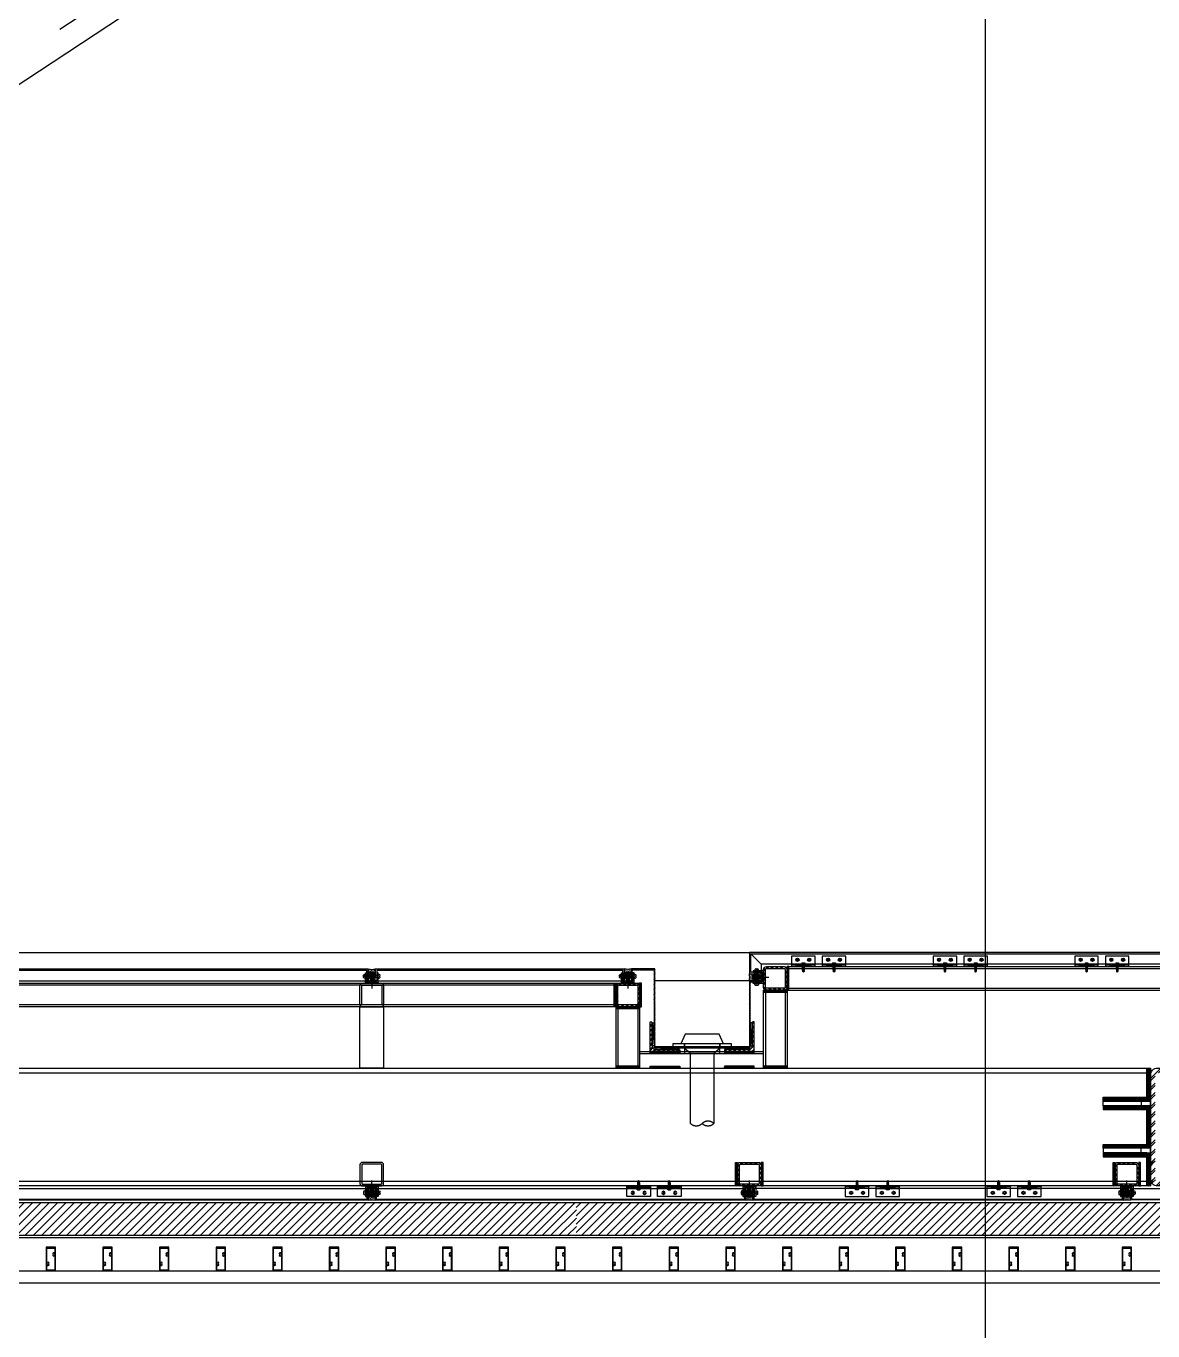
# Model space of a CAD drawing. Header units: millimetres. Extents: x 434053 to 1059003, y -2417481 to 936527.
# Drawn here: x 657329 to 659716, y -2250054 to -2247288 of the extents above; entities that cross this region are included whole.
import ezdxf

# ---------------------------------------------------------------- set-up
doc = ezdxf.new("R2010")
doc.units = ezdxf.units.MM
doc.header["$LTSCALE"] = 1000
doc.header["$MEASUREMENT"] = 0
for name, pattern in [('CENTER', [2, 1.25, -0.25, 0.25, -0.25]), ('HIDDEN', [9.525, 6.35, -3.175]), ('HIDDEN2', [4.7625, 3.175, -1.5875]), ('HIDDENX2', [19.05, 12.7, -6.35])]:
    doc.linetypes.add(name, pattern=pattern)
doc.layers.get('Defpoints').update_dxf_attribs({"color": 6})
for name, color, linetype in [('ALUM', 1, 'Continuous'), ('ALUM-V', 11, 'Continuous'), ('ELASTOMER', 6, 'Continuous'), ('ELASTOMER-V', 241, 'Continuous'), ('ELASTROMER-V', 241, 'Continuous'), ('EXTRUSION-V', 141, 'Continuous'), ('EXTRUSION1', 4, 'Continuous'), ('EXTRUSION2', 133, 'Continuous'), ('FASTENER', 191, 'Continuous'), ('GRID', 8, 'CENTER'), ('HZHZNEWPLOTLAYER#@$TT', 7, 'Continuous'), ('SILICONE', 8, 'Continuous'), ('STEEL', 3, 'Continuous'), ('STEEL-V', 71, 'Continuous'), ('STRUCTURE', 5, 'Continuous'), ('SUS', 204, 'Continuous'), ('SUS-V', 201, 'Continuous'), ('WELD', 6, 'Continuous'), ('铝板断面填充', 14, 'Continuous')]:
    doc.layers.add(name, color=color, linetype=linetype)
pattern_1 = [(225, (-25160.994, 69804.262), (-2e-15, -10.0013183), [20]), (225, (-25160.994, 69806.762), (-2e-15, -10.0013183), [20])]
pattern_2 = [(315, (35274.7332, -91715.2271), (0.883883476, 0.883883476), [])]
pattern_3 = [(315, (35274.7332, -91746.2309), (0.883883476, 0.883883476), [])]
pattern_4 = [(225, (-83733.7303, -28675.7167), (0.883883476, -0.883883476), [])]
pattern_5 = [(315, (37668.7129, -91816.2289), (0.883883476, 0.883883476), [])]
pattern_6 = [(315, (37668.7129, -91916.2289), (0.883883476, 0.883883476), [])]
pattern_7 = [(225, (-83476.2316, -29055.7147), (0.883883476, -0.883883476), [])]
pattern_8 = [(225, (-82676.2316, -29055.7147), (0.883883476, -0.883883476), [])]

# ---------------------------------------------------------------- blocks, each defined once
blk = doc.blocks.new('*U563')
at = {"linetype": 'ByBlock', "lineweight": -2}
for p, q in [((-4.4, 0.5), (-4.4, 0)), ((4.4, 0), (-4.4, 0)), ((-4.1, 0.8), (-3.1, 1)), ((4.1, 0.8), (-4.1, 0.8)), ((-3.1, 3.9), (-3.1, 1)), ((3.1, 1), (-3.1, 1)), ((2.3, 4.2), (-2.3, 4.2)), ((-2, 0.8), (-1.5, 1)), ((-1.5, 3.9), (-1.5, 1)), ((-1.5, 0), (-1.5, -1.6)), ((1.5, 3.9), (1.5, 1)), ((2.2, 0.8), (1.5, 1)), ((1.5, 0), (1.5, -1.1)), ((3.1, 3.9), (3.1, 1)), ((4.1, 0.8), (3.1, 1)), ((4.4, 0.5), (4.4, 0)), ((-2.1, -1.9), (2.1, -1.4)), ((-2.1, -1.9), (-1.5, -1.6)), ((-2.1, -1.9), (-1.5, -2.2)), ((-2.1, -3.3), (2.1, -2.8)), ((-2.1, -3.3), (-1.5, -3)), ((-2.1, -3.3), (-1.5, -3.6)), ((-2.1, -4.7), (2.1, -4.2)), ((-2.1, -4.7), (-1.5, -4.4)), ((-2.1, -4.7), (-1.5, -5)), ((-2.1, -6.1), (2.1, -5.6)), ((-2.1, -6.1), (-1.5, -5.8)), ((-2.1, -6.1), (-1.5, -6.4)), ((-2.1, -7.5), (2.1, -7)), ((-2.1, -7.5), (-1.5, -7.2)), ((-2.1, -7.5), (-1.5, -7.8)), ((-2.1, -8.9), (2.1, -8.4)), ((-2.1, -8.9), (-1.5, -8.6)), ((-2.1, -8.9), (-1.5, -9.2)), ((-2.1, -10.3), (-1.5, -10)), ((-2.1, -10.3), (-1.1, -10.2)), ((-2.1, -10.3), (-1.5, -10.6)), ((-1.5, -1.6), (1.5, -1.1)), ((-1.5, -2.2), (1.5, -1.7)), ((-1.5, -2.2), (-1.5, -3)), ((-1.5, -3), (1.5, -2.5)), ((-1.5, -3.6), (1.5, -3.1)), ((-1.5, -3.6), (-1.5, -4.4)), ((-1.5, -4.4), (1.5, -3.9)), ((-1.5, -5), (1.5, -4.5)), ((-1.5, -5), (-1.5, -5.8)), ((-1.5, -5.8), (1.5, -5.3)), ((-1.5, -6.4), (1.5, -5.9)), ((-1.5, -6.4), (-1.5, -7.2)), ((-1.5, -7.2), (1.5, -6.7)), ((-1.5, -7.8), (1.5, -7.3)), ((-1.5, -7.8), (-1.5, -8.6)), ((-1.5, -8.6), (1.5, -8.1)), ((-1.5, -9.2), (1.5, -8.7)), ((-1.5, -9.2), (-1.5, -10)), ((-1.5, -10), (-1, -9.9)), ((-1.5, -10.6), (-1.5, -14.4)), ((-1.5, -10.6), (-1.3, -10.6)), ((0, -15.8), (-1.5, -14.4)), ((0, -15.8), (1.5, -14.4)), ((0.6, -9.6), (1.5, -9.5)), ((0.7, -10), (2.1, -9.8)), ((0.7, -10.2), (1.5, -10.1)), ((0.7, -11), (1.5, -10.9)), ((0.7, -11.4), (2.1, -11.2)), ((0.7, -11.6), (1.5, -11.5)), ((1.5, -0.3), (1.5, -1.1)), ((2.1, -1.4), (1.5, -1.1)), ((2.1, -1.4), (1.5, -1.7)), ((1.5, -1.7), (1.5, -2.5)), ((2.1, -2.8), (1.5, -2.5)), ((2.1, -2.8), (1.5, -3.1)), ((1.5, -3.1), (1.5, -3.9)), ((2.1, -4.2), (1.5, -3.9)), ((2.1, -4.2), (1.5, -4.5)), ((1.5, -4.5), (1.5, -5.3)), ((2.1, -5.6), (1.5, -5.3)), ((2.1, -5.6), (1.5, -5.9)), ((1.5, -5.9), (1.5, -6.7)), ((2.1, -7), (1.5, -6.7)), ((2.1, -7), (1.5, -7.3)), ((1.5, -7.3), (1.5, -8.1)), ((2.1, -8.4), (1.5, -8.1)), ((2.1, -8.4), (1.5, -8.7)), ((1.5, -8.7), (1.5, -9.5)), ((2.1, -9.8), (1.5, -9.5)), ((2.1, -9.8), (1.5, -10.1)), ((1.5, -10.1), (1.5, -10.9)), ((2.1, -11.2), (1.5, -10.9)), ((2.1, -11.2), (1.5, -11.5)), ((1.5, -11.5), (1.5, -14.4))]:
    blk.add_line(p, q, dxfattribs=at)
blk.add_lwpolyline([(0, -15.8), (0.7, -11.6), (0.7, -9.9, 0.417657), (0.4, -9.6, 0.097062), (-1, -9.9), (-1.5, -11)], format="xyb", dxfattribs=at)
for centre, radius, start, end in [((-4.1, 0.5), 0.3, 90, 180), ((-2.3, 3.3), 0.951, 35.4009, 144.5991), ((0, 1), 3.2, 61.0594, 118.9406), ((2.3, 3.3), 0.951, 35.4009, 144.5991), ((4.1, 0.5), 0.3, 0, 90)]:
    blk.add_arc(centre, radius, start, end, dxfattribs=at)
blk = doc.blocks.new('*U562')
at = {"layer": 'EXTRUSION1', "linetype": 'HIDDEN'}
h = blk.add_hatch(dxfattribs=at)
h.set_pattern_fill('ANSI31', color=8, scale=10, angle=45, style=0)
h.set_pattern_definition([(90, (-29149.7971, 32516.8571), (-1.25, 2e-16), [])])
h.paths.add_polyline_path([(40, 18.1), (10, 18.1), (10, 21), (40, 21)])
h = blk.add_hatch(dxfattribs=at)
h.set_pattern_fill('ANSI31', color=8, scale=10, angle=45, style=0)
h.set_pattern_definition([(90, (-29149.7971, 32581.8571), (-1.25, 2e-16), [])])
h.paths.add_polyline_path([(105, 18.1), (75, 18.1), (75, 21), (105, 21)])
blk.add_line((0, 18.1), (50, 18.1))
at = {"linetype": 'HIDDEN'}
for p, q in [((65, 18.1), (115, 18.1)), ((65, 17), (115, 17))]:
    blk.add_line(p, q, dxfattribs=at)
for points in [[(0, 21), (0, 17)], [(50, 17), (50, 21), (0, 21)], [(65, 21), (65, 0), (115, 0), (115, 21), (65, 21)]]:
    blk.add_lwpolyline(points)
blk.add_lwpolyline([(0, 17), (0, 0), (50, 0), (50, 17)], dxfattribs=at)
at = {"layer": 'ELASTOMER-V', "linetype": 'HIDDEN'}
for p, q in [((0, 22), (0, 21)), ((50, 22), (0, 22)), ((50, 22), (50, 21)), ((65, 22), (65, 21)), ((115, 22), (65, 22)), ((115, 22), (115, 21))]:
    blk.add_line(p, q, dxfattribs=at)
at = {"layer": 'EXTRUSION1', "color": 8, "linetype": 'HIDDEN'}
for points in [[(40, 18.1), (10, 18.1), (10, 21), (40, 21)], [(105, 18.1), (75, 18.1), (75, 21), (105, 21)]]:
    blk.add_lwpolyline(points, close=True, dxfattribs=at)
at = {"layer": 'FASTENER'}
for centre, radius in [((12.5, 7.5), 3.41), ((12.5, 7.5), 1.88), ((37.5, 7.5), 3.41), ((37.5, 7.5), 1.88), ((77.5, 7.5), 3.41), ((77.5, 7.5), 1.88), ((102.5, 7.5), 3.41), ((102.5, 7.5), 1.88)]:
    blk.add_circle(centre, radius, dxfattribs=at)
at = {"layer": 'FASTENER', "xscale": -1, "rotation": 179.9999555529958}
for p in [(25, 18.1), (90, 18.1)]:
    blk.add_blockref('*U563', p, dxfattribs=at)
blk = doc.blocks.new('*U388')
at = {"color": 8, "linetype": 'HIDDENX2'}
for p, q in [((-62.4, 6.4), (-62.4, 0)), ((62.4, 6.4), (-62.4, 6.4)), ((-62.4, 0), (62.4, 0)), ((-35.7, 26.7), (-45.2, 6.4)), ((-37.7, -3.8), (-37.7, 6.4)), ((-37.7, 6.4), (-37.7, -14.4)), ((35.7, 26.7), (-35.7, 26.7)), ((45.2, 6.4), (35.7, 26.7)), ((37.7, -14.4), (37.7, 6.4)), ((37.7, 6.4), (37.7, -3.8)), ((62.4, 0), (62.4, 6.4)), ((-25, -14.4), (-37.7, -3.8)), ((-37.7, -14.4), (37.7, -14.4)), ((-25, -14.4), (25, -14.4)), ((25, -14.4), (-24.1, -14.4)), ((37.7, -3.8), (25, -14.4)), ((25, -14.4), (25, -162.5))]:
    blk.add_line(p, q, dxfattribs=at)
blk.add_lwpolyline([(0, -162.5, -0.393975), (25, -162.5, -0.393975), (0, -162.5, -0.393975), (-25, -162.5), (-25, -14.4)], format="xyb", dxfattribs=at)
blk = doc.blocks.new('20221118-LC01')
at = {"color": 0, "linetype": 'ByBlock'}
blk.add_lwpolyline([(0, 50), (0, 0), (20, 0), (20, 50)], close=True, dxfattribs=at)
blk.add_lwpolyline([(1.5, 48, -0.414214), (2, 48.5), (18, 48.5, -0.414214), (18.5, 48), (18.5, 38.7, -0.531846), (17.8, 38.2, 0.30357), (14, 37.5, 0.490314), (14.2, 36.4), (14.2, 36.3, 0.339327), (15.1, 36.4, -2.412658), (15.1, 33.6, 0.339327), (14.2, 33.7), (14.2, 33.6, 0.490314), (14, 32.5, 0.30357), (17.8, 31.8, -0.531846), (18.5, 31.3), (18.5, 2, -0.414214), (18, 1.5), (2, 1.5, -0.414214), (1.5, 2), (1.5, 11.3, -0.531846), (2.2, 11.8, 0.30357), (6, 12.5, 0.490314), (5.8, 13.6), (5.8, 13.7, 0.339327), (4.9, 13.6, -2.412658), (4.9, 16.4, 0.339327), (5.8, 16.3), (5.8, 16.4, 0.490314), (6, 17.5, 0.30357), (2.2, 18.2, -0.531846), (1.5, 18.7)], format="xyb", close=True, dxfattribs=at)
blk = doc.blocks.new('rivet6')
at = {"color": 0, "linetype": 'ByBlock'}
blk.add_line((0, 4), (0, -4), dxfattribs=at)
blk.add_lwpolyline([(-6, 2, 2.414214), (-8, 0, 2.414214), (-6, -2)], format="xyb", dxfattribs=at)
at = {"color": 0, "linetype": 'HIDDEN2'}
blk.add_lwpolyline([(0, 2), (-6, 2), (-6, -2), (0, -2)], dxfattribs=at)
at = {"color": 0, "linetype": 'ByBlock'}
for centre, radius, start, end in [((-8, 0), 2, 150, 210), ((-3, 0), 5, 306.8699, 53.1301)]:
    blk.add_arc(centre, radius, start, end, dxfattribs=at)
blk = doc.blocks.new('*U521')
at = {"linetype": 'ByBlock', "lineweight": -2}
for p, q in [((-5, 0.5), (-5, 0)), ((5, 0), (-5, 0)), ((-4.7, 0.9), (-3.5, 1.1)), ((4.7, 0.9), (-4.7, 0.9)), ((-3.5, 4.4), (-3.5, 1.1)), ((3.5, 1.1), (-3.5, 1.1)), ((2.7, 4.9), (-2.7, 4.9)), ((-2.3, 0.9), (-1.8, 1.1)), ((-1.8, 4.4), (-1.8, 1.1)), ((1.8, 4.4), (1.8, 1.1)), ((2.5, 0.9), (1.8, 1.1)), ((3.5, 4.4), (3.5, 1.1)), ((4.7, 0.9), (3.5, 1.1)), ((5, 0.5), (5, 0))]:
    blk.add_line(p, q, dxfattribs=at)
for centre, radius, start, end in [((-4.7, 0.5), 0.343, 90, 180), ((-2.7, 3.8), 1.09, 35.4009, 144.5991), ((0, 1.2), 3.66, 61.0594, 118.9406), ((2.7, 3.8), 1.09, 35.4009, 144.5991), ((4.7, 0.5), 0.343, 0, 90)]:
    blk.add_arc(centre, radius, start, end, dxfattribs=at)
at = {"layer": 'GRID', "ltscale": 0.5}
blk.add_line((0, 4.9), (0, -15.6), dxfattribs=at)
blk = doc.blocks.new('A$C5B83370A')
at = {"linetype": 'HIDDENX2'}
h = blk.add_hatch(dxfattribs=at)
h.set_pattern_fill('ANSI31', scale=100, style=0)
h.set_pattern_definition([(45, (-76141.112, 60033.225), (-8.8388348, 8.8388348), [])])
h.paths.add_polyline_path([(7633.4, -530), (7633.4, -600), (2117.4, -600), (2117.4, -530)])
h = blk.add_hatch(dxfattribs=at)
h.set_pattern_fill('ANSI31', scale=100, style=0)
h.set_pattern_definition([(45, (-71178.698, 60033.225), (-8.8388348, 8.8388348), [])])
h.paths.add_polyline_path([(7633.2, -530), (7633.2, -600), (9245, -600), (9245, -530)])
at = {"layer": 'ELASTOMER-V'}
h = blk.add_hatch(dxfattribs=at)
h.set_pattern_fill('HONEY', color=256, scale=10, angle=17.1833, style=0)
h.set_pattern_definition([(17.183306, (4749.7459, 2189.9228), (1.47149637, 1.58814308), [1.25, -2.5]), (137.183306, (4749.7459, 2189.9228), (-2.11112044, 0.4802817), [1.25, -2.5]), (77.183306, (4749.7459, 2189.9228), (-0.63962407, 2.06842478), [-2.5, 1.25])])
edge = h.paths.add_edge_path()
edge.add_ellipse((7200, -49), major_axis=(-5.3, -5.3), ratio=1, start_angle=0, end_angle=360)
h = blk.add_hatch(dxfattribs=at)
h.set_pattern_fill('HONEY', color=256, scale=10, angle=17.1833, style=0)
h.set_pattern_definition([(17.183306, (-1892.7541, 2189.9208), (1.47149637, 1.58814308), [1.25, -2.5]), (137.183306, (-1892.7541, 2189.9208), (-2.11112044, 0.4802817), [1.25, -2.5]), (77.183306, (-1892.7541, 2189.9208), (-0.63962407, 2.06842478), [-2.5, 1.25])])
edge = h.paths.add_edge_path()
edge.add_ellipse((7742.5, -49), major_axis=(5.3, -5.3), ratio=1, start_angle=0, end_angle=360, ccw=False)
h = blk.add_hatch(dxfattribs=at)
h.set_pattern_fill('HONEY', color=256, scale=10, angle=-72.8167, style=0)
h.set_pattern_definition([(287.183306, (2524.9208, 2397.7521), (1.58814308, -1.47149637), [1.25, -2.5]), (47.183306, (2524.9208, 2397.7521), (0.4802817, 2.11112044), [1.25, -2.5]), (347.183306, (2524.9208, 2397.7521), (2.06842478, 0.63962407), [-2.5, 1.25])])
edge = h.paths.add_edge_path()
edge.add_ellipse((8014, -52.5), major_axis=(5.3, -5.3), ratio=1, start_angle=0, end_angle=360)
h = blk.add_hatch(dxfattribs=at)
h.set_pattern_fill('HONEY', color=256, scale=10, angle=17.1833, style=0)
h.set_pattern_definition([(17.183306, (4749.7459, 1663.929), (1.47149637, 1.58814308), [1.25, -2.5]), (137.183306, (4749.7459, 1663.929), (-2.11112044, 0.4802817), [1.25, -2.5]), (77.183306, (4749.7459, 1663.929), (-0.63962407, 2.06842478), [-2.5, 1.25])])
edge = h.paths.add_edge_path()
edge.add_ellipse((7200, -511), major_axis=(-5.3, 5.3), ratio=1, start_angle=0, end_angle=360, ccw=False)
h = blk.add_hatch(dxfattribs=at)
h.set_pattern_fill('HONEY', color=256, scale=10, angle=17.1833, style=0)
h.set_pattern_definition([(17.183306, (5549.7459, 1663.929), (1.47149637, 1.58814308), [1.25, -2.5]), (137.183306, (5549.7459, 1663.929), (-2.11112044, 0.4802817), [1.25, -2.5]), (77.183306, (5549.7459, 1663.929), (-0.63962407, 2.06842478), [-2.5, 1.25])])
edge = h.paths.add_edge_path()
edge.add_ellipse((8000, -511), major_axis=(-5.3, 5.3), ratio=1, start_angle=0, end_angle=360, ccw=False)
h = blk.add_hatch(dxfattribs=at)
h.set_pattern_fill('HONEY', color=256, scale=10, angle=17.1833, style=0)
h.set_pattern_definition([(17.183306, (6349.7459, 1663.929), (1.47149637, 1.58814308), [1.25, -2.5]), (137.183306, (6349.7459, 1663.929), (-2.11112044, 0.4802817), [1.25, -2.5]), (77.183306, (6349.7459, 1663.929), (-0.63962407, 2.06842478), [-2.5, 1.25])])
edge = h.paths.add_edge_path()
edge.add_ellipse((8800, -511), major_axis=(-5.3, 5.3), ratio=1, start_angle=0, end_angle=360, ccw=False)
at = {"layer": 'SILICONE'}
h = blk.add_hatch(dxfattribs=at)
h.set_pattern_fill('AR-SAND', color=256, angle=-72.8167, style=0)
h.set_pattern_definition([(324.683306, (4749.746, 2191.9228), (1.8222089, 0.6294226), [0, -1.52, 0, -1.7, 0, -1.625]), (294.68331, (4749.746, 2191.9228), (3.2190227, -0.857036), [0, -0.82, 0, -1.37, 0, -0.525]), (254.683306, (4749.3825, 2193.098), (0.9254165, -2.9734687), [0, -0.5, 0, -1.8, 0, -2.35]), (244.68331, (4749.3825, 2193.098), (1.7265991, -2.6126552), [0, -0.25, 0, -1.18, 0, -1.35])])
edge = h.paths.add_edge_path()
edge.add_line((7192.5, -49), (7192.5, -35))
edge.add_arc((7200, 0), 35.8, 257.9147, 282.0853)
edge.add_line((7207.5, -35), (7207.5, -35.5))
edge.add_line((7207.5, -35.5), (7207.5, -48.8))
edge.add_arc((7200, -49), 7.5, 1.0837, 179.9808)
h = blk.add_hatch(dxfattribs=at)
h.set_pattern_fill('AR-SAND', color=256, angle=-72.8167, style=0)
h.set_pattern_definition([(324.683306, (-1892.754, 2191.9208), (1.82220888, 0.6294226), [0, -1.52, 0, -1.7, 0, -1.625]), (294.683306, (-1892.754, 2191.9208), (3.2190227, -0.857036), [0, -0.82, 0, -1.37, 0, -0.525]), (254.683306, (-1893.1175, 2193.0959), (0.92541646, -2.97346867), [0, -0.5, 0, -1.8, 0, -2.35]), (244.683306, (-1893.1175, 2193.096), (1.72659915, -2.61265515), [0, -0.25, 0, -1.18, 0, -1.35])])
edge = h.paths.add_edge_path()
edge.add_line((7750, -49), (7750, -35))
edge.add_arc((7742.5, 0), 35.8, 257.9147, 282.0853, ccw=False)
edge.add_line((7735, -35), (7735, -35.5))
edge.add_line((7735, -35.5), (7735, -48.8))
edge.add_arc((7742.5, -49), 7.5, 0.0192, 178.9163, ccw=False)
h = blk.add_hatch(dxfattribs=at)
h.set_pattern_fill('AR-SAND', color=256, angle=-162.8167, style=0)
h.set_pattern_definition([(234.683306, (2526.9208, 2397.7521), (0.6294226, -1.8222089), [0, -1.52, 0, -1.7, 0, -1.625]), (204.683306, (2526.9208, 2397.752), (-0.857036, -3.2190227), [0, -0.82, 0, -1.37, 0, -0.525]), (164.683306, (2528.0959, 2398.1155), (-2.97346867, -0.92541646), [0, -0.5, 0, -1.8, 0, -2.35]), (154.683306, (2528.096, 2398.1155), (-2.6126552, -1.7265991), [0, -0.25, 0, -1.18, 0, -1.35])])
edge = h.paths.add_edge_path()
edge.add_line((8014, -60), (8000, -60))
edge.add_arc((7965, -52.5), 35.8, 347.9147, 372.0853)
edge.add_line((8000, -45), (8000.5, -45))
edge.add_line((8000.5, -45), (8013.8, -45))
edge.add_arc((8014, -52.5), 7.5, 91.0837, 269.9808)
h = blk.add_hatch(dxfattribs=at)
h.set_pattern_fill('AR-SAND', color=256, angle=-72.8167, style=0)
h.set_pattern_definition([(324.683306, (4749.746, 1665.929), (1.8222089, 0.6294226), [0, -1.52, 0, -1.7, 0, -1.625]), (294.68331, (4749.746, 1665.929), (3.2190227, -0.857036), [0, -0.82, 0, -1.37, 0, -0.525]), (254.683306, (4749.3825, 1667.104), (0.9254165, -2.9734687), [0, -0.5, 0, -1.8, 0, -2.35]), (244.68331, (4749.3825, 1667.104), (1.7265991, -2.6126552), [0, -0.25, 0, -1.18, 0, -1.35])])
edge = h.paths.add_edge_path()
edge.add_line((7192.5, -511), (7192.5, -525))
edge.add_arc((7200, -560), 35.8, 77.9147, 102.0853, ccw=False)
edge.add_line((7207.5, -525), (7207.5, -524.5))
edge.add_line((7207.5, -524.5), (7207.5, -511.2))
edge.add_arc((7200, -511), 7.5, 180.0192, 358.9163, ccw=False)
h = blk.add_hatch(dxfattribs=at)
h.set_pattern_fill('AR-SAND', color=256, angle=-72.8167, style=0)
h.set_pattern_definition([(324.683306, (5549.746, 1665.929), (1.8222089, 0.6294226), [0, -1.52, 0, -1.7, 0, -1.625]), (294.68331, (5549.746, 1665.929), (3.2190227, -0.857036), [0, -0.82, 0, -1.37, 0, -0.525]), (254.683306, (5549.3825, 1667.104), (0.9254165, -2.9734687), [0, -0.5, 0, -1.8, 0, -2.35]), (244.68331, (5549.3825, 1667.104), (1.7265991, -2.6126552), [0, -0.25, 0, -1.18, 0, -1.35])])
edge = h.paths.add_edge_path()
edge.add_line((7992.5, -511), (7992.5, -525))
edge.add_arc((8000, -560), 35.8, 77.9147, 102.0853, ccw=False)
edge.add_line((8007.5, -525), (8007.5, -524.5))
edge.add_line((8007.5, -524.5), (8007.5, -511.2))
edge.add_arc((8000, -511), 7.5, 180.0192, 358.9163, ccw=False)
h = blk.add_hatch(dxfattribs=at)
h.set_pattern_fill('AR-SAND', color=256, angle=-72.8167, style=0)
h.set_pattern_definition([(324.683306, (6349.746, 1665.929), (1.8222089, 0.6294226), [0, -1.52, 0, -1.7, 0, -1.625]), (294.68331, (6349.746, 1665.929), (3.2190227, -0.857036), [0, -0.82, 0, -1.37, 0, -0.525]), (254.683306, (6349.3825, 1667.104), (0.9254165, -2.9734687), [0, -0.5, 0, -1.8, 0, -2.35]), (244.68331, (6349.3825, 1667.104), (1.7265991, -2.6126552), [0, -0.25, 0, -1.18, 0, -1.35])])
edge = h.paths.add_edge_path()
edge.add_line((8792.5, -511), (8792.5, -525))
edge.add_arc((8800, -560), 35.8, 77.9147, 102.0853, ccw=False)
edge.add_line((8807.5, -525), (8807.5, -524.5))
edge.add_line((8807.5, -524.5), (8807.5, -511.2))
edge.add_arc((8800, -511), 7.5, 180.0192, 358.9163, ccw=False)
at = {"layer": 'STEEL-V', "linetype": 'ByBlock'}
h = blk.add_hatch(dxfattribs=at)
h.set_pattern_fill('GEOL7', color=256, scale=20, angle=180, style=0, pattern_type=2)
h.set_pattern_definition([(315, (-54251.034, -21372.467), (10.0013183, -2e-15), [20]), (315, (-54253.534, -21372.467), (10.0013183, -2e-15), [20])])
edge = h.paths.add_edge_path(flags=16)
edge.add_line((8034, -74), (8034, -36))
edge.add_arc((8036, -36), 2, 90, 180, ccw=False)
edge.add_line((8036, -34), (8074, -34))
edge.add_arc((8074, -36), 2, 0, 90, ccw=False)
edge.add_line((8076, -36), (8076, -74))
edge.add_arc((8074, -74), 2, 270, 360, ccw=False)
edge.add_line((8074, -76), (8036, -76))
edge.add_arc((8036, -74), 2, 180, 270, ccw=False)
edge = h.paths.add_edge_path()
edge.add_line((8030, -74), (8030, -36))
edge.add_arc((8036, -36), 6, 90, 180, ccw=False)
edge.add_line((8036, -30), (8074, -30))
edge.add_arc((8074, -36), 6, 0, 90, ccw=False)
edge.add_line((8080, -36), (8080, -74))
edge.add_arc((8074, -74), 6, 270, 360, ccw=False)
edge.add_line((8074, -80), (8036, -80))
edge.add_arc((8036, -74), 6, 180, 270, ccw=False)
h = blk.add_hatch(dxfattribs=at)
h.set_pattern_fill('GEOL7', color=256, scale=20, angle=180, style=0, pattern_type=2)
h.set_pattern_definition([(315, (-54563.5334, -21407.467), (10.0013183, -2e-15), [20]), (315, (-54566.0334, -21407.467), (10.0013183, -2e-15), [20])])
edge = h.paths.add_edge_path(flags=16)
edge.add_line((7721.5, -109), (7721.5, -71))
edge.add_arc((7723.5, -71), 2, 90, 180, ccw=False)
edge.add_line((7723.5, -69), (7761.5, -69))
edge.add_arc((7761.5, -71), 2, 0, 90, ccw=False)
edge.add_line((7763.5, -71), (7763.5, -109))
edge.add_arc((7761.5, -109), 2, 270, 360, ccw=False)
edge.add_line((7761.5, -111), (7723.5, -111))
edge.add_arc((7723.5, -109), 2, 180, 270, ccw=False)
edge = h.paths.add_edge_path()
edge.add_line((7717.5, -109), (7717.5, -71))
edge.add_arc((7723.5, -71), 6, 90, 180, ccw=False)
edge.add_line((7723.5, -65), (7761.5, -65))
edge.add_arc((7761.5, -71), 6, 0, 90, ccw=False)
edge.add_line((7767.5, -71), (7767.5, -109))
edge.add_arc((7761.5, -109), 6, 270, 360, ccw=False)
edge.add_line((7761.5, -115), (7723.5, -115))
edge.add_arc((7723.5, -109), 6, 180, 270, ccw=False)
h = blk.add_hatch(dxfattribs=at)
h.set_pattern_fill('GEOL7', color=256, scale=20, angle=90, style=0, pattern_type=2)
h.set_pattern_definition(pattern_1)
edge = h.paths.add_edge_path()
edge.add_line((7853, -210), (7790, -210))
edge.add_line((7790, -210), (7790, -147))
edge.add_line((7790, -147), (7792, -147))
edge.add_arc((7792, -149), 2, 0, 90, ccw=False)
edge.add_line((7794, -149), (7794, -198))
edge.add_arc((7802, -198), 8, 180, 270)
edge.add_line((7802, -206), (7851, -206))
edge.add_arc((7851, -208), 2, 0, 90, ccw=False)
edge.add_line((7853, -208), (7853, -210))
h = blk.add_hatch(dxfattribs=at)
h.set_pattern_fill('GEOL7', color=256, scale=20, angle=90, style=0, pattern_type=2)
h.set_pattern_definition(pattern_1)
edge = h.paths.add_edge_path()
edge.add_line((7947, -210), (8010, -210))
edge.add_line((8010, -210), (8010, -147))
edge.add_line((8010, -147), (8008, -147))
edge.add_arc((8008, -149), 2, 450, 540)
edge.add_line((8006, -149), (8006, -198))
edge.add_arc((7998, -198), 8, 270, 360, ccw=False)
edge.add_line((7998, -206), (7949, -206))
edge.add_arc((7949, -208), 2, 450, 540)
edge.add_line((7947, -208), (7947, -210))
h = blk.add_hatch(dxfattribs=at)
h.set_pattern_fill('GEOL7', color=256, scale=40, angle=90, style=0, pattern_type=2)
h.set_pattern_definition([(225, (-12120.625, 75479.462), (-3e-15, -20.0026366), [40]), (225, (-12120.625, 75484.462), (-3e-15, -20.0026366), [40])])
edge = h.paths.add_edge_path(flags=16)
edge.add_line((8865, -255), (9035, -255))
edge.add_arc((9035, -260), 5, 0, 90, ccw=False)
edge.add_line((9040, -260), (9040, -480))
edge.add_arc((9035, -480), 5, -90, 0, ccw=False)
edge.add_line((9035, -485), (8865, -485))
edge.add_arc((8865, -480), 5, 180, 270, ccw=False)
edge.add_line((8860, -480), (8860, -260))
edge.add_arc((8865, -260), 5, 90, 180, ccw=False)
edge = h.paths.add_edge_path()
edge.add_line((8865, -245), (9035, -245))
edge.add_arc((9035, -260), 15, 0, 90, ccw=False)
edge.add_line((9050, -260), (9050, -480))
edge.add_arc((9035, -480), 15, -90, 0, ccw=False)
edge.add_line((9035, -495), (8865, -495))
edge.add_arc((8865, -480), 15, 180, 270, ccw=False)
edge.add_line((8850, -480), (8850, -260))
edge.add_arc((8865, -260), 15, 90, 180, ccw=False)
h = blk.add_hatch(dxfattribs=at)
h.set_pattern_fill('GEOL7', color=256, scale=20, angle=180, style=0, pattern_type=2)
h.set_pattern_definition([(315, (-54306.035, -21787.465), (10.0013183, -2e-15), [20]), (315, (-54308.535, -21787.465), (10.0013183, -2e-15), [20])])
edge = h.paths.add_edge_path(flags=16)
edge.add_line((7979, -489), (7979, -451))
edge.add_arc((7981, -451), 2, 90, 180, ccw=False)
edge.add_line((7981, -449), (8019, -449))
edge.add_arc((8019, -451), 2, 0, 90, ccw=False)
edge.add_line((8021, -451), (8021, -489))
edge.add_arc((8019, -489), 2, 270, 360, ccw=False)
edge.add_line((8019, -491), (7981, -491))
edge.add_arc((7981, -489), 2, 180, 270, ccw=False)
edge = h.paths.add_edge_path()
edge.add_line((7975, -489), (7975, -451))
edge.add_arc((7981, -451), 6, 90, 180, ccw=False)
edge.add_line((7981, -445), (8019, -445))
edge.add_arc((8019, -451), 6, 0, 90, ccw=False)
edge.add_line((8025, -451), (8025, -489))
edge.add_arc((8019, -489), 6, 270, 360, ccw=False)
edge.add_line((8019, -495), (7981, -495))
edge.add_arc((7981, -489), 6, 180, 270, ccw=False)
h = blk.add_hatch(dxfattribs=at)
h.set_pattern_fill('GEOL7', color=256, scale=20, angle=180, style=0, pattern_type=2)
h.set_pattern_definition([(315, (-53506.035, -21787.465), (10.0013183, -2e-15), [20]), (315, (-53508.535, -21787.465), (10.0013183, -2e-15), [20])])
edge = h.paths.add_edge_path(flags=16)
edge.add_line((8779, -489), (8779, -451))
edge.add_arc((8781, -451), 2, 90, 180, ccw=False)
edge.add_line((8781, -449), (8819, -449))
edge.add_arc((8819, -451), 2, 0, 90, ccw=False)
edge.add_line((8821, -451), (8821, -489))
edge.add_arc((8819, -489), 2, 270, 360, ccw=False)
edge.add_line((8819, -491), (8781, -491))
edge.add_arc((8781, -489), 2, 180, 270, ccw=False)
edge = h.paths.add_edge_path()
edge.add_line((8775, -489), (8775, -451))
edge.add_arc((8781, -451), 6, 90, 180, ccw=False)
edge.add_line((8781, -445), (8819, -445))
edge.add_arc((8819, -451), 6, 0, 90, ccw=False)
edge.add_line((8825, -451), (8825, -489))
edge.add_arc((8819, -489), 6, 270, 360, ccw=False)
edge.add_line((8819, -495), (8781, -495))
edge.add_arc((8781, -489), 6, 180, 270, ccw=False)
at = {"layer": 'SUS-V', "linetype": 'ByBlock'}
h = blk.add_hatch(dxfattribs=at)
h.set_pattern_fill('ANSI34', color=256, scale=10, angle=270, style=0)
h.set_pattern_definition([(315, (79915.197, 186974.416), (5.30330086, 5.30330086), []), (315, (79915.197, 186972.6484), (5.30330086, 5.30330086), []), (315, (79915.197, 186970.8806), (5.30330086, 5.30330086), []), (315, (79915.197, 186969.113), (5.30330086, 5.30330086), [])])
h.paths.add_polyline_path([(8025, -60), (8000, -60), (8000, -200), (7800, -200), (7800, -35), (7750, -35), (7750, -60), (7752, -60), (7752, -37), (7798, -37), (7798, -202), (8002, -202), (8002, -62), (8025, -62)])
at = {"layer": 'WELD'}
h = blk.add_hatch(dxfattribs=at)
h.set_pattern_fill('ANSI31', color=256, scale=10, angle=180, style=0)
h.set_pattern_definition([(225, (-83421.2309, -28640.7167), (0.883883476, -0.883883476), [])])
h.paths.add_polyline_path([(8080, -30), (8080, -80), (8084, -80), (8084, -30)])
h = blk.add_hatch(dxfattribs=at)
h.set_pattern_fill('ANSI31', color=256, scale=10, angle=180, style=0)
h.set_pattern_definition(pattern_4)
h.paths.add_polyline_path([(7717.5, -65), (7717.5, -115), (7713.5, -115), (7713.5, -65)])
h = blk.add_hatch(dxfattribs=at)
h.set_pattern_fill('ANSI31', color=256, scale=10, angle=180, style=0)
h.set_pattern_definition(pattern_4)
h.paths.add_polyline_path([(7767.5, -65), (7767.5, -115), (7771.5, -115), (7771.5, -65)])
h = blk.add_hatch(dxfattribs=at)
h.set_pattern_fill('ANSI31', color=256, scale=10, angle=90, style=0)
h.set_pattern_definition([(135, (-20530.7167, 91421.2309), (-0.883883476, -0.883883476), [])])
h.paths.add_polyline_path([(8080, -80), (8030, -80), (8030, -84), (8080, -84)])
h = blk.add_hatch(dxfattribs=at)
h.set_pattern_fill('ANSI31', color=256, scale=10, angle=90, style=0)
h.set_pattern_definition([(135, (-20843.2161, 91386.2309), (-0.883883476, -0.883883476), [])])
h.paths.add_polyline_path([(7767.5, -115), (7717.5, -115), (7717.5, -119), (7767.5, -119)])
h = blk.add_hatch(dxfattribs=at)
h.set_pattern_fill('ANSI31', color=256, scale=10, angle=-90, style=0)
h.set_pattern_definition(pattern_2)
h.paths.add_polyline_path([(7853, -214), (7790, -214), (7790, -210), (7853, -210)])
h = blk.add_hatch(dxfattribs=at)
h.set_pattern_fill('ANSI31', color=256, scale=10, angle=-90, style=0)
h.set_pattern_definition(pattern_2)
h.paths.add_polyline_path([(7947, -214), (8010, -214), (8010, -210), (7947, -210)])
h = blk.add_hatch(dxfattribs=at)
h.set_pattern_fill('ANSI31', color=256, scale=10, angle=90, style=0)
h.set_pattern_definition([(135, (-20843.2161, 91260.2271), (-0.883883476, -0.883883476), [])])
h.paths.add_polyline_path([(7767.5, -241), (7717.5, -241), (7717.5, -245), (7767.5, -245)])
h = blk.add_hatch(dxfattribs=at)
h.set_pattern_fill('ANSI31', color=256, scale=10, angle=-90, style=0)
h.set_pattern_definition(pattern_3)
h.paths.add_polyline_path([(7853, -245), (7790, -245), (7790, -241), (7853, -241)])
h = blk.add_hatch(dxfattribs=at)
h.set_pattern_fill('ANSI31', color=256, scale=10, angle=-90, style=0)
h.set_pattern_definition(pattern_3)
h.paths.add_polyline_path([(7947, -245), (8010, -245), (8010, -241), (7947, -241)])
h = blk.add_hatch(dxfattribs=at)
h.set_pattern_fill('ANSI31', color=256, scale=10, angle=90, style=0)
h.set_pattern_definition([(135, (-20530.7167, 91260.2271), (-0.883883476, -0.883883476), [])])
h.paths.add_polyline_path([(8080, -241), (8030, -241), (8030, -245), (8080, -245)])
h = blk.add_hatch(dxfattribs=at)
h.set_pattern_fill('ANSI31', color=256, scale=10, angle=180, style=0)
h.set_pattern_definition([(225, (-82451.2309, -28855.7147), (0.883883476, -0.883883476), [])])
h.paths.add_polyline_path([(8850, -245), (8850, -315), (8842, -315), (8842, -245)])
h = blk.add_hatch(dxfattribs=at)
h.set_pattern_fill('ANSI31', color=256, scale=10, angle=270, style=0)
h.set_pattern_definition(pattern_5)
h.paths.add_polyline_path([(8842, -315), (8750, -315), (8750, -307), (8842, -307)])
h = blk.add_hatch(dxfattribs=at)
h.set_pattern_fill('ANSI31', color=256, scale=10, angle=270, style=0)
h.set_pattern_definition(pattern_5)
h.paths.add_polyline_path([(8842, -325), (8750, -325), (8750, -333), (8842, -333)])
h = blk.add_hatch(dxfattribs=at)
h.set_pattern_fill('ANSI31', color=256, scale=10, angle=180, style=0)
h.set_pattern_definition([(225, (-82451.2309, -28935.7147), (0.883883476, -0.883883476), [])])
h.paths.add_polyline_path([(8850, -325), (8850, -415), (8842, -415), (8842, -325)])
h = blk.add_hatch(dxfattribs=at)
h.set_pattern_fill('ANSI31', color=256, scale=10, angle=270, style=0)
h.set_pattern_definition(pattern_6)
h.paths.add_polyline_path([(8842, -415), (8750, -415), (8750, -407), (8842, -407)])
h = blk.add_hatch(dxfattribs=at)
h.set_pattern_fill('ANSI31', color=256, scale=10, angle=270, style=0)
h.set_pattern_definition(pattern_6)
h.paths.add_polyline_path([(8842, -425), (8750, -425), (8750, -433), (8842, -433)])
h = blk.add_hatch(dxfattribs=at)
h.set_pattern_fill('ANSI31', color=256, scale=10, angle=180, style=0)
h.set_pattern_definition([(225, (-82451.2309, -29035.7147), (0.883883476, -0.883883476), [])])
h.paths.add_polyline_path([(8850, -425), (8850, -495), (8842, -495), (8842, -425)])
h = blk.add_hatch(dxfattribs=at)
h.set_pattern_fill('ANSI31', color=256, scale=10, angle=180, style=0)
h.set_pattern_definition(pattern_7)
h.paths.add_polyline_path([(7975, -445), (7975, -495), (7971, -495), (7971, -445)])
h = blk.add_hatch(dxfattribs=at)
h.set_pattern_fill('ANSI31', color=256, scale=10, angle=180, style=0)
h.set_pattern_definition(pattern_7)
h.paths.add_polyline_path([(8025, -445), (8025, -495), (8029, -495), (8029, -445)])
h = blk.add_hatch(dxfattribs=at)
h.set_pattern_fill('ANSI31', color=256, scale=10, angle=180, style=0)
h.set_pattern_definition(pattern_8)
h.paths.add_polyline_path([(8775, -445), (8775, -495), (8771, -495), (8771, -445)])
h = blk.add_hatch(dxfattribs=at)
h.set_pattern_fill('ANSI31', color=256, scale=10, angle=180, style=0)
h.set_pattern_definition(pattern_8)
h.paths.add_polyline_path([(8825, -445), (8825, -495), (8829, -495), (8829, -445)])
at = {"layer": '铝板断面填充', "linetype": 'ByBlock'}
for points in [[(8892.5, 0), (8000, 0), (8000, -45), (8025, -45), (8025, -42), (8003, -42), (8003, -3), (8889.5, -3), (8889.5, -25), (8892.5, -25)], [(7633.2, -35), (7633.2, -38), (7732, -38), (7732, -60), (7735, -60), (7735, -35)], [(7633.2, -523), (7633.2, -525), (7992.5, -525), (7992.5, -500), (7990.5, -500), (7990.5, -523)], [(8792.5, -500), (8792.5, -525), (8007.5, -525), (8007.5, -500), (8009.5, -500), (8009.5, -523), (8790.5, -523), (8790.5, -500)], [(8809.5, -499.5), (8809.5, -522.5), (9252, -523), (9252, -598), (9270, -598), (9270, -600), (9250, -600), (9250, -525), (8807.5, -524.5), (8807.5, -499.5)]]:
    blk.add_hatch(color=14, dxfattribs=at).paths.add_polyline_path(points)
at = {"linetype": 'HIDDENX2'}
for points in [[(4282.6, -530), (7633.2, -530)], [(7633.2, -530), (9245, -530), (9245, -600), (7633.2, -600)], [(7633.2, -600), (4282.6, -600)]]:
    blk.add_lwpolyline(points, dxfattribs=at)
at = {"layer": 'ALUM'}
for points in [[(8892.5, 0), (8000, 0), (8000, -45), (8025, -45), (8025, -42), (8003, -42), (8003, -3), (8889.5, -3), (8889.5, -25), (8892.5, -25)], [(7189.5, -60), (7189.5, -38), (6410.5, -38), (6410.5, -60), (6407.5, -60), (6407.5, -35), (7192.5, -35), (7192.5, -60)]]:
    blk.add_lwpolyline(points, close=True, dxfattribs=at)
for points in [[(7633.2, -38), (7210.5, -38), (7210.5, -60), (7207.5, -60), (7207.5, -35), (7633.2, -35)], [(7633.2, -35), (7735, -35), (7735, -60), (7732, -60), (7732, -38), (7633.2, -38)]]:
    blk.add_lwpolyline(points, dxfattribs=at)
at = {"layer": 'ALUM', "linetype": 'ByBlock'}
for points in [[(7192.5, -500), (7192.5, -525), (6407.5, -525), (6407.5, -500), (6409.5, -500), (6409.5, -523), (7190.5, -523), (7190.5, -500)], [(8792.5, -500), (8792.5, -525), (8007.5, -525), (8007.5, -500), (8009.5, -500), (8009.5, -523), (8790.5, -523), (8790.5, -500)], [(8809.5, -499.5), (8809.5, -522.5), (9252, -523), (9252, -598), (9270, -598), (9270, -600), (9250, -600), (9250, -525), (8807.5, -524.5), (8807.5, -499.5)]]:
    blk.add_lwpolyline(points, close=True, dxfattribs=at)
for points in [[(7633.2, -525), (7207.5, -525), (7207.5, -500), (7209.5, -500), (7209.5, -523), (7633.2, -523)], [(7633.2, -523), (7990.5, -523), (7990.5, -500), (7992.5, -500), (7992.5, -525), (7633.2, -525)]]:
    blk.add_lwpolyline(points, dxfattribs=at)
at = {"layer": 'ALUM-V'}
for p, q in [((4282.6, 0), (7633.2, 0)), ((7633.2, 0), (8000, 0)), ((8025, -25), (8003, -3)), ((6410.5, -60), (7189.5, -60)), ((7210.5, -60), (7633.2, -60)), ((7633.2, -60), (7732, -60)), ((4282.6, -500), (7990.5, -500)), ((8790.5, -500), (8009.5, -500))]:
    blk.add_line(p, q, dxfattribs=at)
for points in [[(8889.5, -25), (8025, -25), (8025, -42)], [(8809.5, -500), (9270, -500), (9270, -598)]]:
    blk.add_lwpolyline(points, dxfattribs=at)
at = {"layer": 'Defpoints'}
for points in [[(8080, -30), (8080, -80), (8084, -80), (8084, -30)], [(7717.5, -65), (7717.5, -115), (7713.5, -115), (7713.5, -65)], [(7767.5, -65), (7767.5, -115), (7771.5, -115), (7771.5, -65)], [(8080, -80), (8030, -80), (8030, -84), (8080, -84)], [(7767.5, -115), (7717.5, -115), (7717.5, -119), (7767.5, -119)], [(7853, -214), (7790, -214), (7790, -210), (7853, -210)], [(7947, -214), (8010, -214), (8010, -210), (7947, -210)], [(7767.5, -241), (7717.5, -241), (7717.5, -245), (7767.5, -245)], [(7853, -245), (7790, -245), (7790, -241), (7853, -241)], [(7947, -245), (8010, -245), (8010, -241), (7947, -241)], [(8080, -241), (8030, -241), (8030, -245), (8080, -245)], [(8850, -245), (8850, -315), (8842, -315), (8842, -245)], [(8842, -315), (8750, -315), (8750, -307), (8842, -307)], [(8842, -325), (8750, -325), (8750, -333), (8842, -333)], [(8850, -325), (8850, -415), (8842, -415), (8842, -325)], [(8842, -415), (8750, -415), (8750, -407), (8842, -407)], [(8842, -425), (8750, -425), (8750, -433), (8842, -433)], [(8850, -425), (8850, -495), (8842, -495), (8842, -425)], [(7975, -445), (7975, -495), (7971, -495), (7971, -445)], [(8025, -445), (8025, -495), (8029, -495), (8029, -445)], [(8775, -445), (8775, -495), (8771, -495), (8771, -445)], [(8825, -445), (8825, -495), (8829, -495), (8829, -445)]]:
    blk.add_lwpolyline(points, close=True, dxfattribs=at)
at = {"layer": 'ELASTOMER'}
for centre, major_axis in [((7200, -49), (-5.3, -5.3)), ((8014, -52.5), (5.3, -5.3))]:
    blk.add_ellipse(centre, major_axis=major_axis, ratio=1, start_param=2.356194490188446, end_param=8.639379797368033, dxfattribs=at)
at = {"layer": 'ELASTOMER', "extrusion": (0, 0, -1)}
for centre, major_axis in [((7742.5, -49), (5.3, -5.3)), ((7200, -511), (-5.3, 5.3)), ((8000, -511), (-5.3, 5.3)), ((8800, -511), (-5.3, 5.3))]:
    blk.add_ellipse(centre, major_axis=major_axis, ratio=1, start_param=2.356194490188446, end_param=8.639379797368033, dxfattribs=at)
at = {"layer": 'ELASTOMER-V', "linetype": 'HIDDEN'}
for p, q in [((7794, -149), (7798, -198)), ((7794, -198), (7798, -149)), ((8006, -149), (8002, -198)), ((8006, -198), (8002, -149)), ((7851, -206), (7802, -202)), ((7802, -206), (7851, -202)), ((7949, -206), (7998, -202)), ((7998, -206), (7949, -202))]:
    blk.add_line(p, q, dxfattribs=at)
for points in [[(7794, -198), (7794, -149), (7798, -149), (7798, -198)], [(8006, -198), (8006, -149), (8002, -149), (8002, -198)], [(7802, -206), (7851, -206), (7851, -202), (7802, -202)], [(7998, -206), (7949, -206), (7949, -202), (7998, -202)]]:
    blk.add_lwpolyline(points, close=True, dxfattribs=at)
at = {"layer": 'ELASTROMER-V'}
for points in [[(7752, -60), (7753, -60), (7753, -43), (7752, -43)], [(8030, -39), (8030, -66), (8029, -66), (8029, -39)], [(7213.5, -65), (7186.5, -65), (7186.5, -64), (7213.5, -64)], [(7729, -65), (7756, -65), (7756, -64), (7729, -64)], [(8025, -62), (8025, -63), (8008, -63), (8008, -62)], [(7213.5, -495), (7186.5, -495), (7186.5, -496), (7213.5, -496)], [(8013.5, -495), (7986.5, -495), (7986.5, -496), (8013.5, -496)], [(8813.5, -495), (8786.5, -495), (8786.5, -496), (8813.5, -496)], [(7190.5, -500), (7189.5, -500), (7189.5, -517), (7190.5, -517)], [(7209.5, -500), (7210.5, -500), (7210.5, -517), (7209.5, -517)], [(7990.5, -500), (7989.5, -500), (7989.5, -517), (7990.5, -517)], [(8009.5, -500), (8010.5, -500), (8010.5, -517), (8009.5, -517)], [(8790.5, -500), (8789.5, -500), (8789.5, -517), (8790.5, -517)], [(8809.5, -500), (8810.5, -500), (8810.5, -517), (8809.5, -517)]]:
    blk.add_lwpolyline(points, close=True, dxfattribs=at)
at = {"layer": 'EXTRUSION-V'}
for p, q in [((7633.2, -605), (4282.6, -605)), ((9250, -605), (7633.2, -605)), ((4282.6, -675), (7633.2, -675)), ((7633.2, -675), (9250, -675)), ((4282.6, -700), (7633.2, -700)), ((7633.2, -700), (9250, -700))]:
    blk.add_line(p, q, dxfattribs=at)
at = {"layer": 'EXTRUSION2'}
for points in [[(7189.5, -61), (7208.5, -61), (7208.5, -64), (7186.5, -64), (7186.5, -43), (7189.5, -43)], [(7210.5, -61), (7191.5, -61), (7191.5, -64), (7213.5, -64), (7213.5, -43), (7210.5, -43)], [(7732, -61), (7751, -61), (7751, -64), (7729, -64), (7729, -43), (7732, -43)], [(7753, -61), (7734, -61), (7734, -64), (7756, -64), (7756, -43), (7753, -43)], [(8026, -42), (8026, -61), (8029, -61), (8029, -39), (8008, -39), (8008, -42)], [(8026, -63), (8026, -44), (8029, -44), (8029, -66), (8008, -66), (8008, -63)], [(7189.5, -499), (7208.5, -499), (7208.5, -496), (7186.5, -496), (7186.5, -517), (7189.5, -517)], [(7210.5, -499), (7191.5, -499), (7191.5, -496), (7213.5, -496), (7213.5, -517), (7210.5, -517)], [(7989.5, -499), (8008.5, -499), (8008.5, -496), (7986.5, -496), (7986.5, -517), (7989.5, -517)], [(8010.5, -499), (7991.5, -499), (7991.5, -496), (8013.5, -496), (8013.5, -517), (8010.5, -517)], [(8789.5, -499), (8808.5, -499), (8808.5, -496), (8786.5, -496), (8786.5, -517), (8789.5, -517)], [(8810.5, -499), (8791.5, -499), (8791.5, -496), (8813.5, -496), (8813.5, -517), (8810.5, -517)]]:
    blk.add_lwpolyline(points, close=True, dxfattribs=at)
at = {"layer": 'SILICONE'}
for points in [[(7192.5, -49), (7192.5, -35, 0.105857), (7207.5, -35), (7207.5, -35.5), (7207.5, -48.8, 0.990421), (7192.5, -49)], [(7750, -49), (7750, -35, -0.105857), (7735, -35), (7735, -35.5), (7735, -48.8, -0.990421), (7750, -49)], [(8014, -60), (8000, -60, 0.105857), (8000, -45), (8000.5, -45), (8013.8, -45, 0.990421), (8014, -60)], [(7192.5, -511), (7192.5, -525, -0.105857), (7207.5, -525), (7207.5, -524.5), (7207.5, -511.2, -0.990421), (7192.5, -511)], [(7992.5, -511), (7992.5, -525, -0.105857), (8007.5, -525), (8007.5, -524.5), (8007.5, -511.2, -0.990421), (7992.5, -511)], [(8792.5, -511), (8792.5, -525, -0.105857), (8807.5, -525), (8807.5, -524.5), (8807.5, -511.2, -0.990421), (8792.5, -511)]]:
    blk.add_lwpolyline(points, format="xyb", dxfattribs=at)
at = {"layer": 'STEEL'}
for points in [[(8030, -74), (8030, -36, -0.414214), (8036, -30), (8074, -30, -0.414214), (8080, -36), (8080, -74, -0.414214), (8074, -80), (8036, -80, -0.414214)], [(8034, -74), (8034, -36, -0.414214), (8036, -34), (8074, -34, -0.414214), (8076, -36), (8076, -74, -0.414214), (8074, -76), (8036, -76, -0.414214)], [(7225, -70), (7225, -110, -0.414214), (7220, -115), (7180, -115, -0.414214), (7175, -110), (7175, -70, -0.414214), (7180, -65), (7220, -65, -0.414214)], [(7221, -70), (7221, -110, -0.414214), (7220, -111), (7180, -111, -0.414214), (7179, -110), (7179, -70, -0.414214), (7180, -69), (7220, -69, -0.414214)], [(7717.5, -109), (7717.5, -71, -0.414214), (7723.5, -65), (7761.5, -65, -0.414214), (7767.5, -71), (7767.5, -109, -0.414214), (7761.5, -115), (7723.5, -115, -0.414214)], [(7721.5, -109), (7721.5, -71, -0.414214), (7723.5, -69), (7761.5, -69, -0.414214), (7763.5, -71), (7763.5, -109, -0.414214), (7761.5, -111), (7723.5, -111, -0.414214)], [(7853, -210), (7790, -210), (7790, -147), (7792, -147, -0.414214), (7794, -149), (7794, -198, 0.414214), (7802, -206), (7851, -206, -0.414214), (7853, -208)], [(7947, -210), (8010, -210), (8010, -147), (8008, -147, 0.414214), (8006, -149), (8006, -198, -0.414214), (7998, -206), (7949, -206, 0.414214), (7947, -208)], [(8865, -245), (9035, -245, -0.414214), (9050, -260), (9050, -480, -0.414214), (9035, -495), (8865, -495, -0.414214), (8850, -480), (8850, -260, -0.414214)], [(7225, -490), (7225, -450, 0.414214), (7220, -445), (7180, -445, 0.414214), (7175, -450), (7175, -490, 0.414214), (7180, -495), (7220, -495, 0.414214)], [(7221, -490), (7221, -450, 0.414214), (7220, -449), (7180, -449, 0.414214), (7179, -450), (7179, -490, 0.414214), (7180, -491), (7220, -491, 0.414214)], [(7975, -489), (7975, -451, -0.414214), (7981, -445), (8019, -445, -0.414214), (8025, -451), (8025, -489, -0.414214), (8019, -495), (7981, -495, -0.414214)], [(7979, -489), (7979, -451, -0.414214), (7981, -449), (8019, -449, -0.414214), (8021, -451), (8021, -489, -0.414214), (8019, -491), (7981, -491, -0.414214)], [(8775, -489), (8775, -451, -0.414214), (8781, -445), (8819, -445, -0.414214), (8825, -451), (8825, -489, -0.414214), (8819, -495), (8781, -495, -0.414214)], [(8779, -489), (8779, -451, -0.414214), (8781, -449), (8819, -449, -0.414214), (8821, -451), (8821, -489, -0.414214), (8819, -491), (8781, -491, -0.414214)]]:
    blk.add_lwpolyline(points, format="xyb", close=True, dxfattribs=at)
at = {"layer": 'STEEL-V'}
for p, q in [((8080, -80), (8080, -30)), ((8080, -30), (9770, -30)), ((8080, -80), (9770, -80)), ((7767.5, -210), (8030, -210))]:
    blk.add_line(p, q, dxfattribs=at)
at = {"layer": 'STEEL-V', "linetype": 'HIDDEN'}
for p, q in [((8084, -80), (8084, -34)), ((8084, -34), (9770, -34)), ((7767.5, -69), (4282.6, -69)), ((8034, -80), (8034, -245)), ((8076, -80), (8076, -245)), ((8080, -76), (9770, -76)), ((7767.5, -111), (4282.6, -111)), ((7721.5, -115), (7721.5, -245)), ((7763.5, -115), (7763.5, -245)), ((7767.5, -214), (8030, -214)), ((4282.6, -255), (8850, -255)), ((4282.6, -485), (8850, -485))]:
    blk.add_line(p, q, dxfattribs=at)
at = {"layer": 'STEEL-V', "linetype": 'ByBlock'}
for p, q in [((8830, -315), (8830, -325)), ((8830, -425), (8830, -415))]:
    blk.add_line(p, q, dxfattribs=at)
at = {"layer": 'STEEL-V'}
for points in [[(4282.6, -65), (7633.2, -65)], [(7633.2, -65), (7767.5, -65), (7767.5, -115), (7633.2, -115)], [(7633.2, -115), (4282.6, -115)], [(4282.6, -245), (7633.2, -245)], [(7633.2, -245), (8850, -245), (8850, -495), (7633.2, -495)], [(7633.2, -495), (4282.6, -495)]]:
    blk.add_lwpolyline(points, dxfattribs=at)
for points in [[(8080, -80), (8080, -245), (8030, -245), (8030, -80)], [(7225, -115), (7225, -245), (7175, -245), (7175, -115)], [(7767.5, -115), (7767.5, -245), (7717.5, -245), (7717.5, -115)]]:
    blk.add_lwpolyline(points, close=True, dxfattribs=at)
at = {"layer": 'STEEL-V', "linetype": 'ByBlock'}
for points in [[(8850, -325), (8750, -325), (8750, -315), (8850, -315)], [(8850, -415), (8750, -415), (8750, -425), (8850, -425)]]:
    blk.add_lwpolyline(points, close=True, dxfattribs=at)
at = {"layer": 'SUS'}
blk.add_lwpolyline([(8025, -60), (8000, -60), (8000, -200), (7800, -200), (7800, -35), (7750, -35), (7750, -60), (7752, -60), (7752, -37), (7798, -37), (7798, -202), (8002, -202), (8002, -62), (8025, -62)], close=True, dxfattribs=at)
at = {"layer": 'SUS-V', "linetype": 'ByBlock'}
blk.add_line((8000, -60), (7800, -60), dxfattribs=at)
at = {"linetype": 'ByBlock'}
blk.add_blockref('*U388', (7900, -200), dxfattribs=at)
at = {"layer": 'EXTRUSION1'}
for p in [(6510, -675), (6630, -675), (6750, -675), (6870, -675), (6990, -675), (7110, -675), (7230, -675), (7350, -675), (7470, -675), (7590, -675), (7710, -675), (7830, -675), (7950, -675), (8070, -675), (8190, -675), (8310, -675), (8430, -675), (8550, -675), (8670, -675), (8790, -675)]:
    blk.add_blockref('20221118-LC01', p, dxfattribs=at)
at = {"layer": 'EXTRUSION2'}
for p, rotation in [((8204.4, -8), 180.0000230671135), ((8504.4, -8), 180.0000230671135), ((8804.4, -8), 180.0000230671135), ((8203.2, -517), 2.306711354908668e-05), ((8503.2, -517), 2.306711354908668e-05)]:
    blk.add_blockref('*U562', p, dxfattribs=dict(at, rotation=rotation))
at = {"layer": 'EXTRUSION2', "xscale": -1, "rotation": 359.9999769328865}
blk.add_blockref('*U562', (7855.4, -517), dxfattribs=at)
at = {"layer": 'FASTENER'}
for name, p, xscale, rotation in [('rivet6', (7192.5, -50.5), -0.9999999999999998, 180.000990947829), ('rivet6', (7735, -50.5), -0.9999999999999993, 179.9990090520851), ('rivet6', (8015.5, -60), -0.9999999999999997, 270.000990947829), ('*U521', (7200, -499), -1, 180), ('*U521', (8000, -499), -1, 180), ('*U521', (8800, -499), -1, 180), ('rivet6', (7207.5, -509.5), -0.9999999999999999, 359.9990090520851), ('rivet6', (8007.5, -509.5), -0.9999999999999997, 359.9990090520851), ('rivet6', (8807.5, -509.5), -0.9999999999999997, 359.9990090520851)]:
    blk.add_blockref(name, p, dxfattribs=dict(at, xscale=xscale, rotation=rotation))
for name, p, rotation in [('rivet6', (7207.5, -50.5), 180.0009909479149), ('rivet6', (7750, -50.5), 179.999009052171), ('rivet6', (8015.5, -45), 270.000990947915), ('*U521', (8026, -52.5), 90), ('rivet6', (7192.5, -509.5), 359.999009052171), ('rivet6', (7992.5, -509.5), 359.999009052171), ('rivet6', (8792.5, -509.5), 359.999009052171)]:
    blk.add_blockref(name, p, dxfattribs=dict(at, rotation=rotation))
blk.add_blockref('*U521', (7200, -61), dxfattribs=at)
at = {"layer": 'FASTENER', "xscale": -1}
blk.add_blockref('*U521', (7742.5, -61), dxfattribs=at)
blk = doc.blocks.new('A$C4AEA3CD0')
at = {"layer": 'GRID'}
blk.add_line((5670.7, 4092.96), (10970.7, 7587.96, 0), dxfattribs=at)
at = {"layer": 'STEEL-V'}
blk.add_line((6584.05, 4636.02), (10408.03, 7157, 0), dxfattribs=at)
at = {"layer": 'STRUCTURE', "linetype": 'HIDDENX2'}
blk.add_line((10970.7, 9546.13, 0), (10970.7, 1811.77, 0), dxfattribs=at)
blk.add_blockref('A$C5B83370A', (2470.7, 4337.96))

msp = doc.modelspace()

# ---------------------------------------------------------------- block references
at = {"layer": 'HZHZNEWPLOTLAYER#@$TT'}
msp.add_blockref('A$C4AEA3CD0', (648390.6, -2253589.6), dxfattribs=at)

doc.saveas('drawing.dxf')
